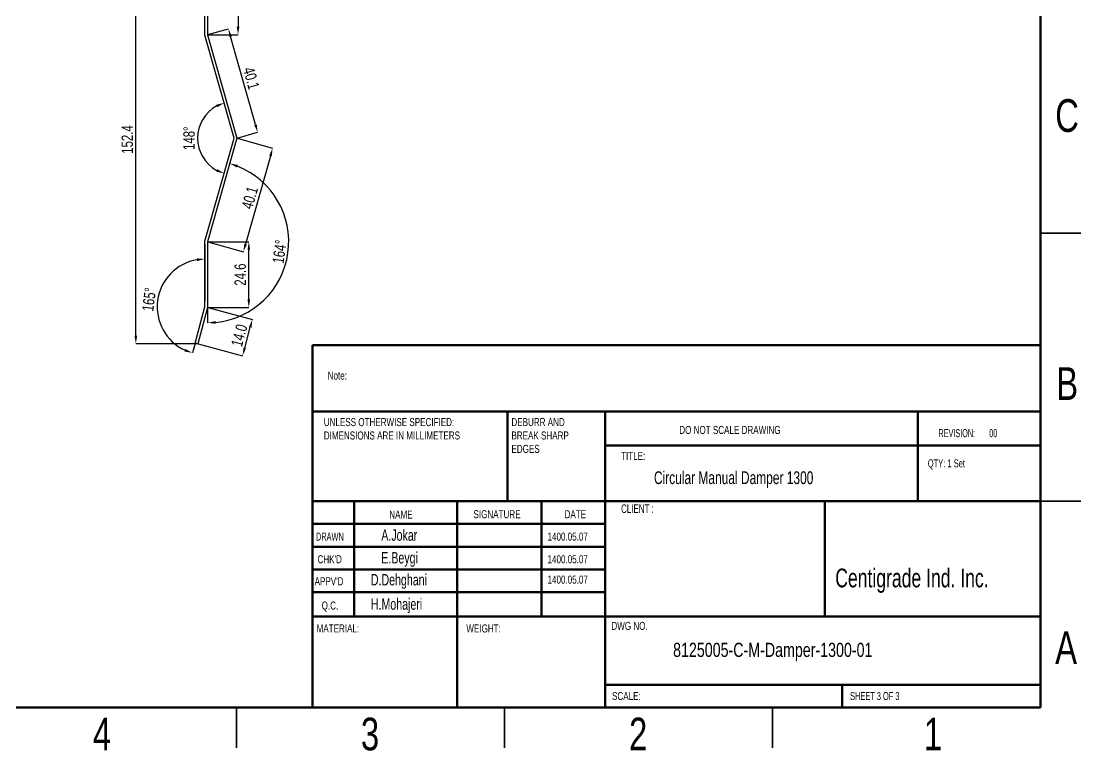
# Model space of a CAD drawing. Header units: millimetres. Extents: x -361 to 14022, y -1822 to 1455.
# Drawn here: x 3968.2 to 4165.8, y -333.7 to -197.6 of the extents above; entities that cross this region are included whole.
import ezdxf

# ---------------------------------------------------------------- set-up
doc = ezdxf.new("R2010")
doc.units = ezdxf.units.MM
doc.styles.add('SLDTEXTSTYLE0', font='TXT', dxfattribs={"width": 0.75})
doc.styles.add('SLDTEXTSTYLE1', font='TXT', dxfattribs={"width": 0.686449})
doc.styles.add('SLDTEXTSTYLE2', font='TXT', dxfattribs={"width": 0.652778})
doc.styles.add('SLDTEXTSTYLE3', font='TXT', dxfattribs={"width": 0.6875})
doc.styles.add('SLDTEXTSTYLE4', font='TXT', dxfattribs={"width": 0.7})
doc.dimstyles.new('SLDDIMSTYLE15', dxfattribs={"dimtxt": 2.116667, "dimasz": 1.5, "dimexe": 0, "dimexo": 0.0625, "dimgap": 0.529167, "dimtad": 1, "dimdec": 1, "dimlfac": 2, "dimrnd": 1e-09, "dimzin": 4, "dimdsep": 46, "dimtxsty": 'SLDTEXTSTYLE0', "dimsah": 1, "dimcen": 0.09, "dimadec": 0, "dimazin": 1, "dimtfac": 1, "dimtdec": 1, "dimtmove": 0, "dimatfit": 0, "dimfxl": 1, "dimfrac": 2, "dimtolj": 1, "dimtzin": 12, "dimarcsym": 0})

# ---------------------------------------------------------------- blocks, each defined once
blk = doc.blocks.new('SW_NOTE_6')
at = {"color": 0, "linetype": 'Continuous', "lineweight": 0, "char_height": 1.5, "attachment_point": 1, "style": 'SLDTEXTSTYLE0'}
for s, insert in [('UNLESS OTHERWISE SPECIFIED:', (0, 1.93)), ('DIMENSIONS ARE IN MILLIMETERS', (0, -0.57))]:
    blk.add_mtext(s, dxfattribs=dict(at, insert=insert))
blk = doc.blocks.new('SW_NOTE_7')
at = {"color": 0, "linetype": 'Continuous', "lineweight": 0, "char_height": 1.5, "attachment_point": 1, "style": 'SLDTEXTSTYLE0'}
for s, insert in [('DEBURR AND', (0, 1.93)), ('BREAK SHARP', (0, -0.57)), ('EDGES', (0, -3.07))]:
    blk.add_mtext(s, dxfattribs=dict(at, insert=insert))
blk = doc.blocks.new('*D189')
at = {"color": 0, "linetype": 'Continuous', "lineweight": -2, "transparency": 16777216}
for p, q in [((4003, -188.32), (4008.61, -188.32)), ((4008.61, -189.82), (4008.61, -198.61)), ((4003, -200.11), (4008.61, -200.11))]:
    blk.add_line(p, q, dxfattribs=at)
at = {"color": 0, "linetype": 'Continuous', "transparency": 16777216}
for points in [[(4008.36, -189.82), (4008.86, -189.82), (4008.61, -188.32)], [(4008.36, -198.61), (4008.86, -198.61), (4008.61, -200.11)]]:
    blk.add_solid(points, dxfattribs=at)
at = {"layer": 'Defpoints', "color": 0, "linetype": 'Continuous', "transparency": 16777216}
for p in [(4002.94, -188.32), (4002.94, -200.11), (4008.61, -200.11)]:
    blk.add_point(p, dxfattribs=at)
at = {"color": 0, "linetype": 'Continuous', "lineweight": 18, "transparency": 16777216, "insert": (4007.03, -194.22), "char_height": 2.117, "attachment_point": 5, "rotation": 90, "style": 'SLDTEXTSTYLE0'}
blk.add_mtext('\\A1;23.6', dxfattribs=at)
blk = doc.blocks.new('*D190')
at = {"color": 0, "linetype": 'Continuous', "lineweight": -2, "transparency": 16777216}
for p, q in [((4003, -200.09), (4006.82, -199.01)), ((4011.86, -216.87), (4007.23, -200.45)), ((4008.45, -219.39), (4012.27, -218.32))]:
    blk.add_line(p, q, dxfattribs=at)
at = {"color": 0, "linetype": 'Continuous', "transparency": 16777216}
for points in [[(4007.47, -200.39), (4006.98, -200.52), (4006.82, -199.01)], [(4012.1, -216.8), (4011.62, -216.94), (4012.27, -218.32)]]:
    blk.add_solid(points, dxfattribs=at)
at = {"layer": 'Defpoints', "color": 0, "linetype": 'Continuous', "transparency": 16777216}
for p in [(4006.82, -199.01), (4002.94, -200.11), (4008.39, -219.41)]:
    blk.add_point(p, dxfattribs=at)
at = {"color": 0, "linetype": 'Continuous', "lineweight": 18, "transparency": 16777216, "insert": (4011.07, -208.23), "char_height": 2.117, "attachment_point": 5, "rotation": 285.7746, "style": 'SLDTEXTSTYLE0'}
blk.add_mtext('\\A1;40.1', dxfattribs=at)
blk = doc.blocks.new('*D191')
at = {"color": 0, "linetype": 'Continuous', "lineweight": -2, "transparency": 16777216}
for p, q in [((4008.45, -219.43), (4015.06, -221.3)), ((4014.66, -222.74), (4010.02, -239.16)), ((4003, -238.73), (4009.61, -240.6))]:
    blk.add_line(p, q, dxfattribs=at)
at = {"color": 0, "linetype": 'Continuous', "transparency": 16777216}
for points in [[(4014.41, -222.67), (4014.9, -222.81), (4015.06, -221.3)], [(4009.78, -239.09), (4010.26, -239.22), (4009.61, -240.6)]]:
    blk.add_solid(points, dxfattribs=at)
at = {"layer": 'Defpoints', "color": 0, "linetype": 'Continuous', "transparency": 16777216}
for p in [(4008.39, -219.41), (4002.94, -238.72), (4009.61, -240.6)]:
    blk.add_point(p, dxfattribs=at)
at = {"color": 0, "linetype": 'Continuous', "lineweight": 18, "transparency": 16777216, "insert": (4010.81, -230.52), "char_height": 2.117, "attachment_point": 5, "rotation": 74.2254, "style": 'SLDTEXTSTYLE0'}
blk.add_mtext('\\A1;40.1', dxfattribs=at)
blk = doc.blocks.new('*D192')
at = {"color": 0, "linetype": 'Continuous', "lineweight": -2, "transparency": 16777216}
for p, q in [((4003, -238.72), (4010.62, -238.72)), ((4010.62, -249.5), (4010.62, -240.22)), ((4003, -251), (4010.62, -251))]:
    blk.add_line(p, q, dxfattribs=at)
at = {"color": 0, "linetype": 'Continuous', "transparency": 16777216}
for points in [[(4010.37, -240.22), (4010.87, -240.22), (4010.62, -238.72)], [(4010.37, -249.5), (4010.87, -249.5), (4010.62, -251)]]:
    blk.add_solid(points, dxfattribs=at)
at = {"layer": 'Defpoints', "color": 0, "linetype": 'Continuous', "transparency": 16777216}
for p in [(4002.94, -238.72), (4010.62, -238.72), (4002.94, -251)]:
    blk.add_point(p, dxfattribs=at)
at = {"color": 0, "linetype": 'Continuous', "lineweight": 18, "transparency": 16777216, "insert": (4009.03, -244.86), "char_height": 2.117, "attachment_point": 5, "rotation": 90, "style": 'SLDTEXTSTYLE0'}
blk.add_mtext('\\A1;24.6', dxfattribs=at)
blk = doc.blocks.new('*D193')
at = {"color": 0, "linetype": 'Continuous', "lineweight": -2, "transparency": 16777216}
for p, q in [((4003, -251.02), (4011.28, -253.23)), ((4009.85, -258.55), (4010.89, -254.68)), ((4001.19, -257.78), (4009.46, -260))]:
    blk.add_line(p, q, dxfattribs=at)
at = {"color": 0, "linetype": 'Continuous', "transparency": 16777216}
for points in [[(4010.65, -254.62), (4011.13, -254.75), (4011.28, -253.23)], [(4009.61, -258.48), (4010.09, -258.61), (4009.46, -260)]]:
    blk.add_solid(points, dxfattribs=at)
at = {"layer": 'Defpoints', "color": 0, "linetype": 'Continuous', "transparency": 16777216}
for p in [(4002.94, -251), (4011.28, -253.23), (4001.13, -257.76)]:
    blk.add_point(p, dxfattribs=at)
at = {"color": 0, "linetype": 'Continuous', "lineweight": 18, "transparency": 16777216, "insert": (4008.84, -256.2), "char_height": 2.117, "attachment_point": 5, "rotation": 75, "style": 'SLDTEXTSTYLE0'}
blk.add_mtext('\\A1;14.0', dxfattribs=at)
blk = doc.blocks.new('*D194')
at = {"color": 0, "linetype": 'Continuous', "lineweight": -2, "transparency": 16777216}
blk.add_arc((4002.44, -188.46), 6.58, 118.0895, 256.9105, dxfattribs=at)
at = {"color": 0, "linetype": 'Continuous', "transparency": 16777216}
for points in [[(3999.25, -182.42), (3999.43, -182.89), (4000.74, -182.1)], [(4000.98, -194.62), (4000.92, -195.12), (4002.44, -195.04)]]:
    blk.add_solid(points, dxfattribs=at)
at = {"layer": 'Defpoints', "color": 0, "linetype": 'Continuous', "transparency": 16777216}
for p in [(4000.63, -181.7), (3996.26, -186.21), (4002.44, -188.46), (4002.44, -188.46), (4002.44, -200.17)]:
    blk.add_point(p, dxfattribs=at)
at = {"color": 0, "linetype": 'Continuous', "lineweight": 18, "transparency": 16777216, "insert": (3997.49, -189.11), "char_height": 2.117, "attachment_point": 5, "rotation": 277.5, "style": 'SLDTEXTSTYLE0'}
blk.add_mtext('\\A1;165°', dxfattribs=at)
blk = doc.blocks.new('*D195')
at = {"color": 0, "linetype": 'Continuous', "lineweight": -2, "transparency": 16777216}
blk.add_arc((4007.91, -219.41), 6.84, 118.4692, 241.5308, dxfattribs=at)
at = {"color": 0, "linetype": 'Continuous', "transparency": 16777216}
for points in [[(4004.56, -213.17), (4004.75, -213.63), (4006.04, -212.83)], [(4004.75, -225.19), (4004.56, -225.66), (4006.04, -225.99)]]:
    blk.add_solid(points, dxfattribs=at)
at = {"layer": 'Defpoints', "color": 0, "linetype": 'Continuous', "transparency": 16777216}
for p in [(4002.44, -200.17), (4007.91, -219.41), (4007.91, -219.41), (4001.7, -222.27), (4002.44, -238.65)]:
    blk.add_point(p, dxfattribs=at)
at = {"color": 0, "linetype": 'Continuous', "lineweight": 18, "transparency": 16777216, "insert": (3999.48, -219.41), "char_height": 2.117, "attachment_point": 5, "rotation": 90, "style": 'SLDTEXTSTYLE0'}
blk.add_mtext('\\A1;148°', dxfattribs=at)
blk = doc.blocks.new('*D197')
at = {"color": 0, "linetype": 'Continuous', "lineweight": -2, "transparency": 16777216}
blk.add_line((4002.94, -251.06), (4002.94, -253.85), dxfattribs=at)
blk.add_arc((4002.94, -238.72), 15.13, 275.6814, 68.544, dxfattribs=at)
at = {"color": 0, "linetype": 'Continuous', "transparency": 16777216}
for points in [[(4008.4, -224.87), (4008.55, -224.39), (4007.05, -224.15)], [(4004.45, -254.02), (4004.43, -253.53), (4002.94, -253.85)]]:
    blk.add_solid(points, dxfattribs=at)
at = {"layer": 'Defpoints', "color": 0, "linetype": 'Continuous', "transparency": 16777216}
for p in [(4008.39, -219.41), (4002.94, -238.72), (4002.94, -238.72), (4015.3, -247.45), (4002.94, -251)]:
    blk.add_point(p, dxfattribs=at)
at = {"color": 0, "linetype": 'Continuous', "lineweight": 18, "transparency": 16777216, "insert": (4016.36, -240.58), "char_height": 2.117, "attachment_point": 5, "rotation": 82.1127, "style": 'SLDTEXTSTYLE0'}
blk.add_mtext('\\A1;164°', dxfattribs=at)
blk = doc.blocks.new('*D198')
at = {"color": 0, "linetype": 'Continuous', "lineweight": -2, "transparency": 16777216}
blk.add_line((4000.61, -257.69), (4000.13, -259.47), dxfattribs=at)
blk.add_arc((4002.44, -250.87), 8.91, 99.6539, 245.3461, dxfattribs=at)
at = {"color": 0, "linetype": 'Continuous', "transparency": 16777216}
for points in [[(4000.92, -241.83), (4000.97, -242.33), (4002.44, -241.95)], [(3998.81, -258.73), (3998.64, -259.2), (4000.13, -259.47)]]:
    blk.add_solid(points, dxfattribs=at)
at = {"layer": 'Defpoints', "color": 0, "linetype": 'Continuous', "transparency": 16777216}
for p in [(4002.44, -238.65), (3995.14, -245.75), (4002.44, -250.87), (4002.44, -250.87), (4000.63, -257.63)]:
    blk.add_point(p, dxfattribs=at)
at = {"color": 0, "linetype": 'Continuous', "lineweight": 18, "transparency": 16777216, "insert": (3992.03, -249.49), "char_height": 2.117, "attachment_point": 5, "rotation": 82.5, "style": 'SLDTEXTSTYLE0'}
blk.add_mtext('\\A1;165°', dxfattribs=at)
blk = doc.blocks.new('*D210')
at = {"color": 0, "linetype": 'Continuous', "lineweight": -2, "transparency": 16777216}
for p, q in [((4001.07, -181.56), (3989.55, -181.56)), ((3989.55, -256.26), (3989.55, -183.06)), ((4001.07, -257.76), (3989.55, -257.76))]:
    blk.add_line(p, q, dxfattribs=at)
at = {"color": 0, "linetype": 'Continuous', "transparency": 16777216}
for points in [[(3989.3, -183.06), (3989.8, -183.06), (3989.55, -181.56)], [(3989.3, -256.26), (3989.8, -256.26), (3989.55, -257.76)]]:
    blk.add_solid(points, dxfattribs=at)
at = {"layer": 'Defpoints', "color": 0, "linetype": 'Continuous', "transparency": 16777216}
for p in [(3989.55, -181.56), (4001.13, -181.56), (4001.13, -257.76)]:
    blk.add_point(p, dxfattribs=at)
at = {"color": 0, "linetype": 'Continuous', "lineweight": 18, "transparency": 16777216, "insert": (3987.96, -219.66), "char_height": 2.117, "attachment_point": 5, "rotation": 90, "style": 'SLDTEXTSTYLE0'}
blk.add_mtext('\\A1;152.4', dxfattribs=at)

msp = doc.modelspace()

# ---------------------------------------------------------------- linework, layer by layer
at = {"color": 7, "linetype": 'Continuous', "lineweight": 70}
for p, q in [((4158.293202, -48.616305), (4158.293202, -325.616305)), ((4158.293202, -325.616305), (3758.293202, -325.616305))]:
    msp.add_line(p, q, dxfattribs=at)
at = {"linetype": 'Continuous', "lineweight": 25}
for p, q in [((4002.439557, -200.17262), (4002.439557, -188.457788)), ((4002.939615, -188.323797), (4002.939615, -200.106792)), ((4007.912028, -219.411502), (4002.439557, -200.17262)), ((4002.939615, -200.106792), (4008.393042, -219.411502)), ((4002.439557, -238.650385), (4007.912028, -219.411502)), ((4008.393042, -219.411502), (4002.939615, -238.716211)), ((4002.439557, -250.865273), (4002.439557, -238.650385)), ((4002.939615, -238.716211), (4002.939615, -250.999265)), ((4002.439557, -239.150442), (4002.439557, -249.865159)), ((4000.627614, -257.627542), (4002.439557, -250.865273)), ((4002.939615, -250.999265), (4001.127672, -257.76153)), ((4001.127672, -257.76153), (4000.627614, -257.627542))]:
    msp.add_line(p, q, dxfattribs=at)
at = {"color": 7, "linetype": 'Continuous', "lineweight": 35}
for p, q in [((4158.293202, -237.116305), (4165.793202, -237.116305)), ((4158.293202, -287.116305), (4165.793202, -287.116305)), ((4008.293202, -325.616305), (4008.293202, -333.116305)), ((4058.293202, -325.616305), (4058.293202, -333.116305)), ((4108.293202, -325.616305), (4108.293202, -333.116305))]:
    msp.add_line(p, q, dxfattribs=at)
at = {"color": 7, "linetype": 'Continuous', "lineweight": 50}
for p, q in [((4022.493202, -258.0193), (4158.293202, -258.0193)), ((4022.493202, -258.0193), (4022.493202, -270.366305)), ((4022.493202, -270.366305), (4158.293202, -270.366305)), ((4022.493202, -270.366305), (4022.493202, -325.366305)), ((4058.893202, -270.366305), (4058.893202, -287.116305)), ((4077.093202, -270.366305), (4077.093202, -325.616305)), ((4135.383228, -287.116305), (4135.383228, -270.366305)), ((4158.293202, -276.741305), (4077.093202, -276.741305)), ((4158.293202, -287.116305), (4022.493202, -287.116305)), ((4030.293202, -287.116305), (4030.293202, -308.616305)), ((4049.484154, -287.116305), (4049.484154, -325.366305)), ((4065.199278, -287.116305), (4065.199278, -308.616305)), ((4077.093202, -325.366305), (4077.093202, -287.116305)), ((4118.079142, -308.616305), (4118.079142, -287.116305)), ((4077.093202, -291.366305), (4022.493202, -291.366305)), ((4077.093202, -295.616305), (4022.493202, -295.616305)), ((4077.093202, -299.866305), (4022.493202, -299.866305)), ((4077.093202, -304.116305), (4022.493202, -304.116305)), ((4032.893202, -308.616305), (4022.493202, -308.616305)), ((4032.893202, -308.616305), (4158.293202, -308.616305)), ((4077.093202, -321.366305), (4158.293202, -321.366305)), ((4121.293202, -325.616305), (4121.293202, -321.366305))]:
    msp.add_line(p, q, dxfattribs=at)

# ---------------------------------------------------------------- block references
at = {"color": 7, "linetype": 'Continuous', "lineweight": 0}
for name, p in [('SW_NOTE_6', (4024.602032, -273.546816)), ('SW_NOTE_7', (4059.602417, -273.546816))]:
    msp.add_blockref(name, p, dxfattribs=at)

# ---------------------------------------------------------------- texts
for s, insert, char_height, attachment_point, style in [('C', (4163.229702, -212.140615), 6.096, 2, 'SLDTEXTSTYLE0'), ('B', (4163.246635, -262.140615), 6.096, 2, 'SLDTEXTSTYLE0'), ('Note:', (4025.325482, -262.950006), 1.5, 1, 'SLDTEXTSTYLE0'), ('DO NOT SCALE DRAWING', (4090.907842, -273.083312), 1.5, 1, 'SLDTEXTSTYLE0'), ('REVISION:       00', (4139.248092, -273.681532), 1.5, 1, 'SLDTEXTSTYLE2'), ('TITLE:', (4080.052717, -277.932379), 1.5, 1, 'SLDTEXTSTYLE0'), ('QTY: 1 Set', (4137.251346, -279.311269), 1.5, 1, 'SLDTEXTSTYLE4'), ('Circular Manual Damper 1300', (4086.179043, -281.551726), 2.38125, 1, 'SLDTEXTSTYLE4'), ('CLIENT :', (4080.052717, -287.731037), 1.5875, 1, 'SLDTEXTSTYLE4'), ('NAME', (4036.815441, -288.864823), 1.5, 1, 'SLDTEXTSTYLE0'), ('SIGNATURE', (4052.526789, -288.804549), 1.5, 1, 'SLDTEXTSTYLE0'), ('DATE', (4069.511027, -288.804549), 1.5, 1, 'SLDTEXTSTYLE0'), ('A.Jokar', (4035.32644, -292.397093), 2.1166667, 1, 'SLDTEXTSTYLE4'), ('DRAWN', (4023.136565, -292.981524), 1.5, 1, 'SLDTEXTSTYLE1'), ('1400.05.07', (4066.3309, -292.981524), 1.5, 1, 'SLDTEXTSTYLE0'), ("CHK'D", (4023.432424, -297.204452), 1.5, 1, 'SLDTEXTSTYLE0'), ('E.Beygi', (4035.32644, -296.620021), 2.1166667, 1, 'SLDTEXTSTYLE4'), ('1400.05.07', (4066.3309, -297.204452), 1.5, 1, 'SLDTEXTSTYLE0'), ('Centigrade Ind. Inc.', (4120.000775, -299.69289), 3.5, 1, 'SLDTEXTSTYLE4'), ("APPV'D", (4022.894924, -301.300439), 1.5, 1, 'SLDTEXTSTYLE0'), ('D.Dehghani', (4033.380393, -300.716007), 2.1166667, 1, 'SLDTEXTSTYLE4'), ('1400.05.07', (4066.3309, -301.001873), 1.5, 1, 'SLDTEXTSTYLE0'), ('Q.C.', (4024.208596, -305.84067), 1.5, 1, 'SLDTEXTSTYLE0'), ('H.Mohajeri', (4033.380393, -305.256238), 2.1166667, 1, 'SLDTEXTSTYLE4'), ('MATERIAL:', (4023.268439, -310.111643), 1.5, 1, 'SLDTEXTSTYLE0'), ('WEIGHT:', (4051.186808, -310.113059), 1.4986, 1, 'SLDTEXTSTYLE0'), ('DWG NO.', (4078.246204, -309.630249), 1.5, 1, 'SLDTEXTSTYLE0'), ('A', (4163.049785, -311.390615), 6.096, 2, 'SLDTEXTSTYLE0'), ('8125005-C-M-Damper-1300-01', (4089.756915, -313.535232), 2.64583333, 1, 'SLDTEXTSTYLE0'), ('SCALE:', (4078.367168, -322.716218), 1.5, 1, 'SLDTEXTSTYLE0'), ('SHEET 3 OF 3', (4122.771496, -322.716218), 1.5, 1, 'SLDTEXTSTYLE3'), ('4', (3983.231818, -327.502615), 6.096, 2, 'SLDTEXTSTYLE0'), ('3', (4033.231818, -327.502615), 6.096, 2, 'SLDTEXTSTYLE0'), ('2', (4083.231818, -327.502615), 6.096, 2, 'SLDTEXTSTYLE0'), ('1', (4138.231818, -327.502615), 6.096, 2, 'SLDTEXTSTYLE0')]:
    msp.add_mtext(s, dxfattribs=dict(at, insert=insert, char_height=char_height, attachment_point=attachment_point, style=style))

# ---------------------------------------------------------------- dimensions: what is measured, and where the dimension line sits
at = {"color": 7, "linetype": 'Continuous', "lineweight": 18}
dim = msp.add_linear_dim(base=(3989.545901, -181.561525), p1=(4001.127672, -257.76153), p2=(4001.127697, -181.561525), angle=90, dimstyle='SLDDIMSTYLE15', dxfattribs=at)
dim.commit()
dim.dimension.update_dxf_attribs({"geometry": '*D210', "text_midpoint": (3987.958401, -219.661527)})
for base, line1, line2, picture, middle in [((3996.256254, -186.20725), ((4000.627614, -181.69552), (4002.439557, -188.457788)), ((4002.439557, -200.17262), (4002.439557, -188.457788)), '*D194', (3997.489636, -189.109458)), ((4001.698526, -222.270343), ((4007.912028, -219.411502), (4002.439557, -200.17262)), ((4002.439557, -238.650385), (4007.912028, -219.411502)), '*D195', (3999.484895, -219.411502)), ((4015.296841, -247.452083), ((4008.393042, -219.411502), (4002.939615, -238.716211)), ((4002.939615, -238.716211), (4002.939615, -250.999265)), '*D197', (4016.357262, -240.575028)), ((3995.138408, -245.752954), ((4002.439557, -250.865273), (4002.439557, -238.650385)), ((4000.627614, -257.627542), (4002.439557, -250.865273)), '*D198', (3992.028834, -249.494676))]:
    dim = msp.add_angular_dim_2l(base=base, line1=line1, line2=line2, dimstyle='SLDDIMSTYLE15', dxfattribs=at)
    dim.commit()
    dim.dimension.update_dxf_attribs({"geometry": picture, "text_midpoint": middle})
for p1, p2, distance, picture, middle in [((4002.939615, -188.323797), (4002.939615, -200.106792), 5.673278, '*D189', (4007.025394, -194.215294)), ((4008.393042, -219.411502), (4002.939615, -200.106792), -4.029824, '*D190', (4011.072097, -208.23206)), ((4008.393042, -219.411502), (4002.939615, -238.716211), 6.930774, '*D191', (4010.808369, -230.516442)), ((4002.939615, -250.999265), (4002.939615, -238.716211), -7.676153, '*D192', (4009.028268, -244.857738)), ((4001.127672, -257.76153), (4002.939615, -250.999265), -8.629587, '*D193', (4008.835777, -256.203024))]:
    dim = msp.add_aligned_dim(p1=p1, p2=p2, distance=distance, dimstyle='SLDDIMSTYLE15', dxfattribs=at)
    dim.commit()
    dim.dimension.update_dxf_attribs({"geometry": picture, "text_midpoint": middle})

doc.saveas('drawing.dxf')
